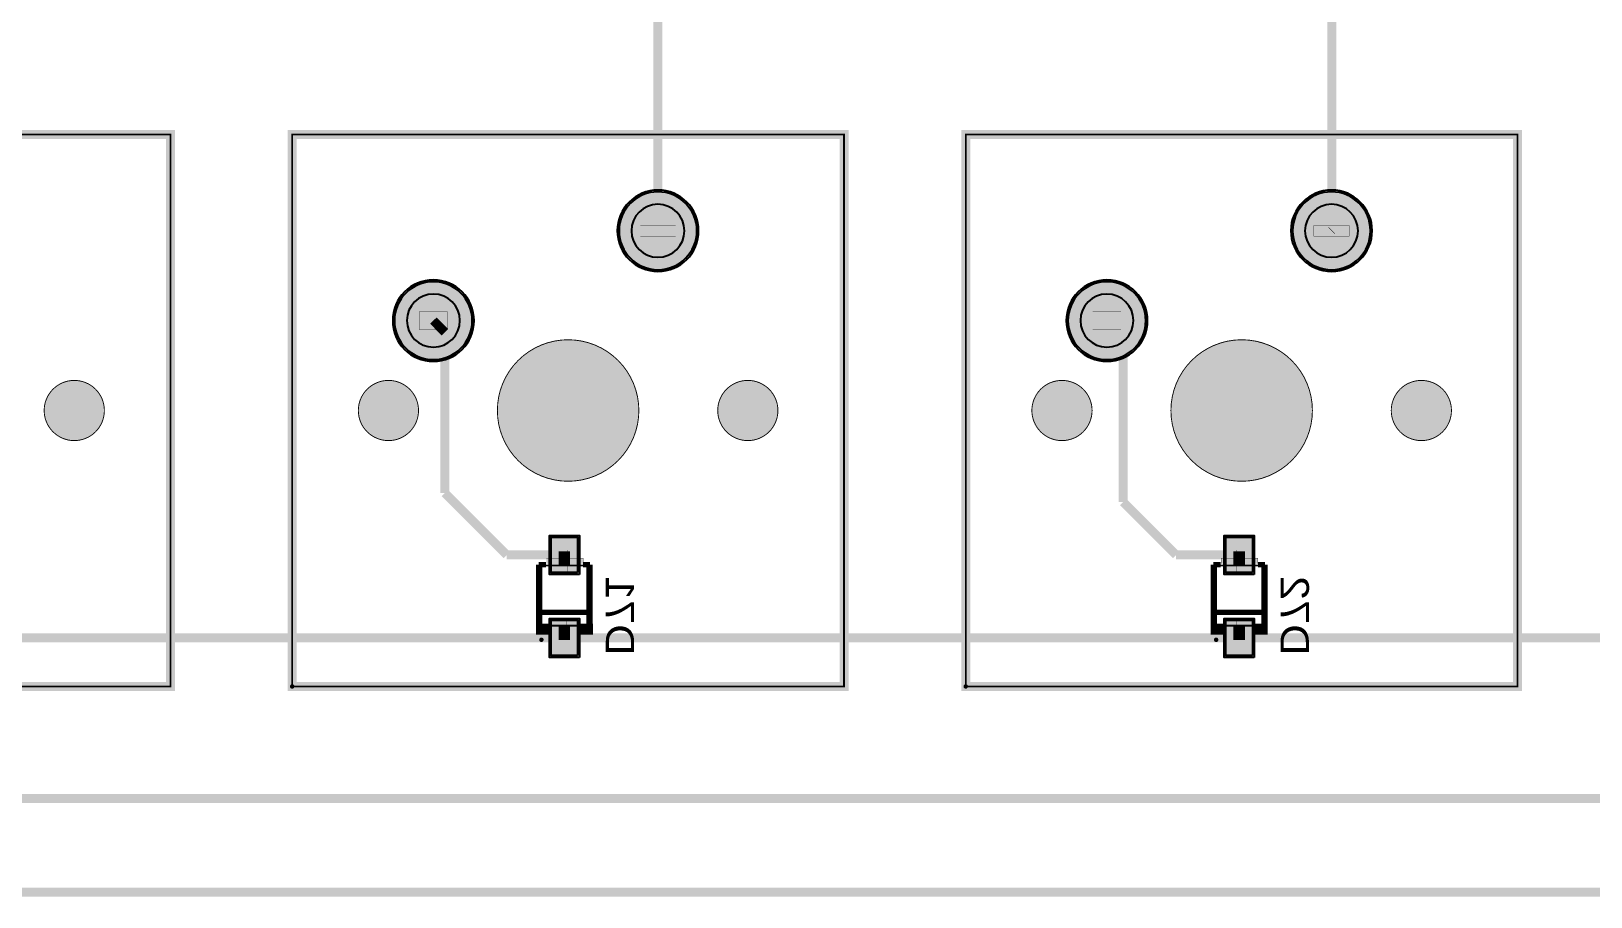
# Model space of a CAD drawing. Header units: millimetres. Extents: x 0 to 199, y -7 to 103.
# Drawn here: x 131.69 to 175.78, y -0.11 to 24.36 of the extents above; entities that cross this region are included whole.
import ezdxf
from ezdxf.enums import TextEntityAlignment as Align

# ---------------------------------------------------------------- set-up
doc = ezdxf.new("R2010")
doc.units = ezdxf.units.MM
doc.header["$MEASUREMENT"] = 0
for name, color, linetype, true_color in [('Board-Outline-Layer', 7, 'Continuous', 0xff00ff), ('Bottom-Layer', 7, 'Continuous', 0x0000ff), ('Bottom-Paste-Mask-Layer', 7, 'Continuous', 0x800000), ('Bottom-Silkscreen-Layer', 7, 'Continuous', 0x66cc33), ('Bottom-Solder-Mask-Layer', 7, 'Continuous', 0xaa00ff), ('Component-Marking-Layer', 7, 'Continuous', 0x66ffcc), ('Component-Shape-Layer', 7, 'Continuous', 0x00cccc), ('Document-Layer', 7, 'Continuous', 0xffffff), ('Hole-Layer', 7, 'Continuous', 0x222222), ('Multi-Layer', 7, 'Continuous', 0xc0c0c0), ('Pin-Floating-Layer', 7, 'Continuous', 0xff99ff), ('Pin-Soldering-Layer', 7, 'Continuous', 0xcc9999), ('Top-Layer', 7, 'Continuous', 0xff0000), ('Top-Paste-Mask-Layer', 7, 'Continuous', 0x808080), ('Top-Silkscreen-Layer', 7, 'Continuous', 0xffcc00), ('Top-Solder-Mask-Layer', 7, 'Continuous', 0x800080)]:
    doc.layers.add(name, color=color, linetype=linetype, true_color=true_color)
doc.styles.get("Standard").update_dxf_attribs({"font": 'arial.ttf'})

msp = doc.modelspace()

# ---------------------------------------------------------------- hatches: boundary and pattern name
at = {"layer": 'Bottom-Layer'}
for points in [[(148.307, 18.718, 1), (150.507, 18.718, 1)], [(167.348, 18.718, 1), (169.548, 18.718, 1)], [(141.957, 16.178, 1), (144.157, 16.178, 1)], [(160.998, 16.178, 1), (163.198, 16.178, 1)], [(147.136, 9.055), (146.386, 9.055), (146.386, 10.055), (147.136, 10.055)], [(166.212, 9.055), (165.462, 9.055), (165.462, 10.055), (166.212, 10.055)], [(147.136, 6.709), (146.386, 6.709), (146.386, 7.709), (147.136, 7.709)], [(166.212, 6.709), (165.462, 6.709), (165.462, 7.709), (166.212, 7.709)]]:
    msp.add_hatch(color=256, dxfattribs=at).paths.add_polyline_path(points)
at = {"layer": 'Bottom-Paste-Mask-Layer'}
for points in [[(148.307, 18.718, 1), (150.507, 18.718, 1)], [(167.348, 18.718, 1), (169.548, 18.718, 1)], [(141.957, 16.178, 1), (144.157, 16.178, 1)], [(160.998, 16.178, 1), (163.198, 16.178, 1)], [(147.136, 9.055), (146.386, 9.055), (146.386, 10.055), (147.136, 10.055)], [(166.212, 9.055), (165.462, 9.055), (165.462, 10.055), (166.212, 10.055)], [(147.136, 6.709), (146.386, 6.709), (146.386, 7.709), (147.136, 7.709)], [(166.212, 6.709), (165.462, 6.709), (165.462, 7.709), (166.212, 7.709)]]:
    msp.add_hatch(color=256, dxfattribs=at).paths.add_polyline_path(points)
at = {"layer": 'Bottom-Silkscreen-Layer'}
for points in [[(145.959, 7.607), (146.311, 7.607), (146.311, 7.302), (145.959, 7.302)], [(145.959, 7.607), (146.311, 7.607), (146.311, 7.302), (145.959, 7.302)], [(147.564, 7.607), (147.564, 7.302), (147.212, 7.302), (147.212, 7.607)], [(147.564, 7.607), (147.564, 7.302), (147.212, 7.302), (147.212, 7.607)], [(165.035, 7.607), (165.387, 7.607), (165.387, 7.302), (165.035, 7.302)], [(165.035, 7.607), (165.387, 7.607), (165.387, 7.302), (165.035, 7.302)], [(166.639, 7.607), (166.639, 7.302), (166.287, 7.302), (166.287, 7.607)], [(166.639, 7.607), (166.639, 7.302), (166.287, 7.302), (166.287, 7.607)]]:
    msp.add_hatch(color=256, dxfattribs=at).paths.add_polyline_path(points)
at = {"layer": 'Bottom-Solder-Mask-Layer'}
for points in [[(148.257, 18.718, 1), (150.557, 18.718, 1)], [(167.298, 18.718, 1), (169.598, 18.718, 1)], [(141.907, 16.178, 1), (144.207, 16.178, 1)], [(160.948, 16.178, 1), (163.248, 16.178, 1)], [(147.187, 9.004), (146.336, 9.004), (146.336, 10.105), (147.187, 10.105)], [(166.263, 9.004), (165.411, 9.004), (165.411, 10.105), (166.263, 10.105)], [(147.187, 6.659), (146.336, 6.659), (146.336, 7.76), (147.187, 7.76)], [(166.263, 6.659), (165.411, 6.659), (165.411, 7.76), (166.263, 7.76)]]:
    msp.add_hatch(color=256, dxfattribs=at).paths.add_polyline_path(points)
at = {"layer": 'Component-Marking-Layer'}
for points in [[(146.052, 7.157, 1), (146.171, 7.157, 1)], [(146.052, 7.157, 1), (146.171, 7.157, 1)], [(165.127, 7.157, 1), (165.247, 7.157, 1)], [(165.127, 7.157, 1), (165.247, 7.157, 1)], [(139.007, 5.838, 1), (139.127, 5.838, 1)], [(139.007, 5.838, 1), (139.127, 5.838, 1)], [(158.048, 5.838, 1), (158.168, 5.838, 1)], [(158.048, 5.838, 1), (158.168, 5.838, 1)]]:
    msp.add_hatch(color=256, dxfattribs=at).paths.add_polyline_path(points)
at = {"layer": 'Document-Layer'}
for points in [[(147.291, 9.465), (147.291, 9.309), (146.252, 9.309), (146.252, 9.465)], [(147.291, 9.465), (147.291, 9.309), (146.252, 9.309), (146.252, 9.465)], [(146.851, 9.697), (146.851, 9.073), (146.695, 9.073), (146.695, 9.697)], [(146.851, 9.697), (146.851, 9.073), (146.695, 9.073), (146.695, 9.697)], [(166.367, 9.465), (166.367, 9.309), (165.327, 9.309), (165.327, 9.465)], [(166.367, 9.465), (166.367, 9.309), (165.327, 9.309), (165.327, 9.465)], [(165.927, 9.697), (165.927, 9.073), (165.771, 9.073), (165.771, 9.697)], [(165.927, 9.697), (165.927, 9.073), (165.771, 9.073), (165.771, 9.697)], [(146.831, 7.157), (146.675, 7.157), (146.675, 7.781), (146.831, 7.781)], [(146.831, 7.157), (146.675, 7.157), (146.675, 7.781), (146.831, 7.781)], [(165.907, 7.157), (165.751, 7.157), (165.751, 7.781), (165.907, 7.781)], [(165.907, 7.157), (165.751, 7.157), (165.751, 7.781), (165.907, 7.781)]]:
    msp.add_hatch(color=256, dxfattribs=at).paths.add_polyline_path(points)
at = {"layer": 'Hole-Layer'}
for points in [[(148.657, 18.718, 1), (150.157, 18.718, 1)], [(167.698, 18.718, 1), (169.198, 18.718, 1)], [(142.307, 16.178, 1), (143.807, 16.178, 1)], [(161.348, 16.178, 1), (162.848, 16.178, 1)]]:
    msp.add_hatch(color=256, dxfattribs=at).paths.add_polyline_path(points)
at = {"layer": 'Multi-Layer'}
for points in [[(148.307, 18.718, 1), (150.507, 18.718, 1)], [(148.307, 18.718, 1), (150.507, 18.718, 1)], [(148.307, 18.718, 1), (150.507, 18.718, 1)], [(167.348, 18.718, 1), (169.548, 18.718, 1)], [(167.348, 18.718, 1), (169.548, 18.718, 1)], [(167.348, 18.718, 1), (169.548, 18.718, 1)], [(141.957, 16.178, 1), (144.157, 16.178, 1)], [(141.957, 16.178, 1), (144.157, 16.178, 1)], [(141.957, 16.178, 1), (144.157, 16.178, 1)], [(160.998, 16.178, 1), (163.198, 16.178, 1)], [(160.998, 16.178, 1), (163.198, 16.178, 1)], [(160.998, 16.178, 1), (163.198, 16.178, 1)], [(144.867, 13.638, 1), (148.867, 13.638, 1)], [(144.867, 13.638, 1), (148.867, 13.638, 1)], [(163.908, 13.638, 1), (167.908, 13.638, 1)], [(163.908, 13.638, 1), (167.908, 13.638, 1)], [(132.055, 13.638, 1), (133.757, 13.638, 1)], [(132.055, 13.638, 1), (133.757, 13.638, 1)], [(140.936, 13.638, 1), (142.638, 13.638, 1)], [(140.936, 13.638, 1), (142.638, 13.638, 1)], [(151.096, 13.638, 1), (152.798, 13.638, 1)], [(151.096, 13.638, 1), (152.798, 13.638, 1)], [(159.977, 13.638, 1), (161.679, 13.638, 1)], [(159.977, 13.638, 1), (161.679, 13.638, 1)], [(170.137, 13.638, 1), (171.839, 13.638, 1)], [(170.137, 13.638, 1), (171.839, 13.638, 1)]]:
    msp.add_hatch(color=256, dxfattribs=at).paths.add_polyline_path(points)
at = {"layer": 'Pin-Floating-Layer'}
for points in [[(146.921, 9.367), (146.921, 9.247), (146.601, 9.247), (146.601, 9.367)], [(146.921, 9.367), (146.921, 9.247), (146.601, 9.247), (146.601, 9.367)], [(165.997, 9.367), (165.997, 9.247), (165.677, 9.247), (165.677, 9.367)], [(165.997, 9.367), (165.997, 9.247), (165.677, 9.247), (165.677, 9.367)], [(146.921, 7.567), (146.921, 7.447), (146.601, 7.447), (146.601, 7.567)], [(146.921, 7.567), (146.921, 7.447), (146.601, 7.447), (146.601, 7.567)], [(165.997, 7.567), (165.997, 7.447), (165.677, 7.447), (165.677, 7.567)], [(165.997, 7.567), (165.997, 7.447), (165.677, 7.447), (165.677, 7.567)]]:
    msp.add_hatch(color=256, dxfattribs=at).paths.add_polyline_path(points)
at = {"layer": 'Pin-Soldering-Layer'}
for points in [[(148.907, 18.868), (149.907, 18.868), (149.907, 18.568), (148.907, 18.568)], [(148.907, 18.868), (149.907, 18.868), (149.907, 18.568), (148.907, 18.568)], [(167.948, 18.868), (168.948, 18.868), (168.948, 18.568), (167.948, 18.568)], [(167.948, 18.868), (168.948, 18.868), (168.948, 18.568), (167.948, 18.568)], [(142.657, 16.428), (143.457, 16.428), (143.457, 15.928), (142.657, 15.928)], [(142.657, 16.428), (143.457, 16.428), (143.457, 15.928), (142.657, 15.928)], [(161.698, 16.428), (162.498, 16.428), (162.498, 15.928), (161.698, 15.928)], [(161.698, 16.428), (162.498, 16.428), (162.498, 15.928), (161.698, 15.928)], [(146.921, 9.657), (146.921, 9.357), (146.601, 9.357), (146.601, 9.657)], [(146.921, 9.657), (146.921, 9.357), (146.601, 9.357), (146.601, 9.657)], [(165.997, 9.657), (165.997, 9.357), (165.677, 9.357), (165.677, 9.657)], [(165.997, 9.657), (165.997, 9.357), (165.677, 9.357), (165.677, 9.657)], [(146.921, 7.457), (146.921, 7.157), (146.601, 7.157), (146.601, 7.457)], [(146.921, 7.457), (146.921, 7.157), (146.601, 7.157), (146.601, 7.457)], [(165.997, 7.457), (165.997, 7.157), (165.677, 7.157), (165.677, 7.457)], [(165.997, 7.457), (165.997, 7.157), (165.677, 7.157), (165.677, 7.457)]]:
    msp.add_hatch(color=256, dxfattribs=at).paths.add_polyline_path(points)
at = {"layer": 'Top-Layer'}
for points in [[(148.307, 18.718, 1), (150.507, 18.718, 1)], [(167.348, 18.718, 1), (169.548, 18.718, 1)], [(141.957, 16.178, 1), (144.157, 16.178, 1)], [(160.998, 16.178, 1), (163.198, 16.178, 1)]]:
    msp.add_hatch(color=256, dxfattribs=at).paths.add_polyline_path(points)
at = {"layer": 'Top-Paste-Mask-Layer'}
for points in [[(148.307, 18.718, 1), (150.507, 18.718, 1)], [(167.348, 18.718, 1), (169.548, 18.718, 1)], [(141.957, 16.178, 1), (144.157, 16.178, 1)], [(160.998, 16.178, 1), (163.198, 16.178, 1)]]:
    msp.add_hatch(color=256, dxfattribs=at).paths.add_polyline_path(points)
at = {"layer": 'Top-Solder-Mask-Layer'}
for points in [[(148.257, 18.718, 1), (150.557, 18.718, 1)], [(167.298, 18.718, 1), (169.598, 18.718, 1)], [(141.907, 16.178, 1), (144.207, 16.178, 1)], [(160.948, 16.178, 1), (163.248, 16.178, 1)]]:
    msp.add_hatch(color=256, dxfattribs=at).paths.add_polyline_path(points)

# ---------------------------------------------------------------- linework, layer by layer
at = {"layer": 'Board-Outline-Layer', "const_width": 0.254}
msp.add_lwpolyline([(-0.032, 3.019), (-0.032, 100.367, -0.414), (2.968, 103.367), (195.568, 103.367), (195.568, 103.367, -0.414), (198.568, 100.367), (198.568, 100.367), (198.568, 3.019), (198.568, 3.019, -0.414), (195.568, 0.019), (195.568, 0.019), (2.968, 0.019, -0.414)], format="xyb", close=True, dxfattribs=at)
at = {"layer": 'Bottom-Layer'}
for points in [[(148.307, 18.718, 1), (150.507, 18.718), (150.507, 18.718, 1), (148.307, 18.718)], [(167.348, 18.718, 1), (169.548, 18.718), (169.548, 18.718, 1), (167.348, 18.718)], [(141.957, 16.178, 1), (144.157, 16.178), (144.157, 16.178, 1), (141.957, 16.178)], [(160.998, 16.178, 1), (163.198, 16.178), (163.198, 16.178, 1), (160.998, 16.178)]]:
    msp.add_lwpolyline(points, format="xyb", dxfattribs=at)
at = {"layer": 'Bottom-Layer', "const_width": 0.254}
for points in [[(143.057, 16.178), (143.383, 15.851)], [(143.383, 15.851), (143.383, 11.303)], [(162.098, 16.178), (162.56, 15.716)], [(162.56, 15.716), (162.56, 11.049)], [(143.383, 11.303), (145.132, 9.555)], [(162.56, 11.049), (164.055, 9.555)], [(145.132, 9.555), (146.761, 9.555)], [(164.055, 9.555), (165.837, 9.555)], [(127.686, 7.209), (146.761, 7.209)], [(146.761, 7.209), (165.837, 7.209)], [(165.837, 7.209), (184.912, 7.209)]]:
    msp.add_lwpolyline(points, dxfattribs=at)
at = {"layer": 'Bottom-Layer'}
for points in [[(147.136, 9.055), (146.386, 9.055), (146.386, 10.055), (147.136, 10.055)], [(166.212, 9.055), (165.462, 9.055), (165.462, 10.055), (166.212, 10.055)], [(147.136, 6.709), (146.386, 6.709), (146.386, 7.709), (147.136, 7.709)], [(166.212, 6.709), (165.462, 6.709), (165.462, 7.709), (166.212, 7.709)]]:
    msp.add_lwpolyline(points, close=True, dxfattribs=at)
at = {"layer": 'Bottom-Paste-Mask-Layer'}
for points in [[(148.307, 18.718, 1), (150.507, 18.718), (150.507, 18.718, 1), (148.307, 18.718)], [(167.348, 18.718, 1), (169.548, 18.718), (169.548, 18.718, 1), (167.348, 18.718)], [(141.957, 16.178, 1), (144.157, 16.178), (144.157, 16.178, 1), (141.957, 16.178)], [(160.998, 16.178, 1), (163.198, 16.178), (163.198, 16.178, 1), (160.998, 16.178)]]:
    msp.add_lwpolyline(points, format="xyb", dxfattribs=at)
for points in [[(147.136, 9.055), (146.386, 9.055), (146.386, 10.055), (147.136, 10.055)], [(166.212, 9.055), (165.462, 9.055), (165.462, 10.055), (166.212, 10.055)], [(147.136, 6.709), (146.386, 6.709), (146.386, 7.709), (147.136, 7.709)], [(166.212, 6.709), (165.462, 6.709), (165.462, 7.709), (166.212, 7.709)]]:
    msp.add_lwpolyline(points, close=True, dxfattribs=at)
at = {"layer": 'Bottom-Silkscreen-Layer', "const_width": 0.152}
for points in [[(146.035, 9.283), (146.242, 9.283)], [(146.035, 7.531), (146.035, 9.283)], [(146.035, 9.283), (146.242, 9.283)], [(146.035, 7.531), (146.035, 9.283)], [(147.488, 9.283), (147.291, 9.283)], [(147.488, 9.283), (147.291, 9.283)], [(147.488, 7.531), (147.488, 9.283)], [(147.488, 7.531), (147.488, 9.283)], [(165.111, 9.283), (165.317, 9.283)], [(165.111, 7.531), (165.111, 9.283)], [(165.111, 9.283), (165.317, 9.283)], [(165.111, 7.531), (165.111, 9.283)], [(166.563, 9.283), (166.367, 9.283)], [(166.563, 9.283), (166.367, 9.283)], [(166.563, 7.531), (166.563, 9.283)], [(166.563, 7.531), (166.563, 9.283)], [(147.488, 7.935), (146.035, 7.935)], [(147.488, 7.935), (146.035, 7.935)], [(166.563, 7.935), (165.111, 7.935)], [(166.563, 7.935), (165.111, 7.935)]]:
    msp.add_lwpolyline(points, dxfattribs=at)
at = {"layer": 'Bottom-Silkscreen-Layer', "const_width": 0.00508}
for points in [[(145.959, 7.607), (146.311, 7.607), (146.311, 7.302), (145.959, 7.302)], [(145.959, 7.607), (146.311, 7.607), (146.311, 7.302), (145.959, 7.302)], [(147.564, 7.607), (147.564, 7.302), (147.212, 7.302), (147.212, 7.607)], [(147.564, 7.607), (147.564, 7.302), (147.212, 7.302), (147.212, 7.607)], [(165.035, 7.607), (165.387, 7.607), (165.387, 7.302), (165.035, 7.302)], [(165.035, 7.607), (165.387, 7.607), (165.387, 7.302), (165.035, 7.302)], [(166.639, 7.607), (166.639, 7.302), (166.287, 7.302), (166.287, 7.607)], [(166.639, 7.607), (166.639, 7.302), (166.287, 7.302), (166.287, 7.607)]]:
    msp.add_lwpolyline(points, close=True, dxfattribs=at)
at = {"layer": 'Bottom-Solder-Mask-Layer'}
for points in [[(148.257, 18.718, 1), (150.557, 18.718, 1)], [(167.298, 18.718, 1), (169.598, 18.718, 1)], [(141.907, 16.178, 1), (144.207, 16.178, 1)], [(160.948, 16.178, 1), (163.248, 16.178, 1)]]:
    msp.add_lwpolyline(points, format="xyb", close=True, dxfattribs=at)
for points in [[(147.187, 9.004), (146.336, 9.004), (146.336, 10.105), (147.187, 10.105)], [(166.263, 9.004), (165.411, 9.004), (165.411, 10.105), (166.263, 10.105)], [(147.187, 6.659), (146.336, 6.659), (146.336, 7.76), (147.187, 7.76)], [(166.263, 6.659), (165.411, 6.659), (165.411, 7.76), (166.263, 7.76)]]:
    msp.add_lwpolyline(points, close=True, dxfattribs=at)
at = {"layer": 'Component-Marking-Layer', "const_width": 0.00508}
for points in [[(146.052, 7.157, 1), (146.171, 7.157), (146.171, 7.157, 1), (146.052, 7.157)], [(146.052, 7.157, 1), (146.171, 7.157), (146.171, 7.157, 1), (146.052, 7.157)], [(165.127, 7.157, 1), (165.247, 7.157), (165.247, 7.157, 1), (165.127, 7.157)], [(165.127, 7.157, 1), (165.247, 7.157), (165.247, 7.157, 1), (165.127, 7.157)], [(139.007, 5.838, 1), (139.127, 5.838), (139.127, 5.838, 1), (139.007, 5.838)], [(139.007, 5.838, 1), (139.127, 5.838), (139.127, 5.838, 1), (139.007, 5.838)], [(158.048, 5.838, 1), (158.168, 5.838), (158.168, 5.838, 1), (158.048, 5.838)], [(158.048, 5.838, 1), (158.168, 5.838), (158.168, 5.838, 1), (158.048, 5.838)]]:
    msp.add_lwpolyline(points, format="xyb", dxfattribs=at)
at = {"layer": 'Component-Shape-Layer', "const_width": 0.0508}
for points in [[(120.026, 5.838), (120.026, 21.438), (135.626, 21.438), (135.626, 5.838)], [(120.026, 5.838), (120.026, 21.438), (135.626, 21.438), (135.626, 5.838)], [(139.067, 5.838), (139.067, 21.438), (154.667, 21.438), (154.667, 5.838)], [(139.067, 5.838), (139.067, 21.438), (154.667, 21.438), (154.667, 5.838)], [(158.108, 5.838), (158.108, 21.438), (173.708, 21.438), (173.708, 5.838)], [(158.108, 5.838), (158.108, 21.438), (173.708, 21.438), (173.708, 5.838)], [(147.411, 9.257), (147.411, 7.557), (146.111, 7.557), (146.111, 9.257)], [(147.411, 9.257), (147.411, 7.557), (146.111, 7.557), (146.111, 9.257)], [(166.487, 9.257), (166.487, 7.557), (165.187, 7.557), (165.187, 9.257)], [(166.487, 9.257), (166.487, 7.557), (165.187, 7.557), (165.187, 9.257)]]:
    msp.add_lwpolyline(points, close=True, dxfattribs=at)
at = {"layer": 'Document-Layer'}
for points, const_width in [([(145.917, 13.638, 1), (147.817, 13.638, 1)], 1.9), ([(145.917, 13.638, 1), (147.817, 13.638, 1)], 1.9), ([(164.958, 13.638, 1), (166.858, 13.638, 1)], 1.9), ([(164.958, 13.638, 1), (166.858, 13.638, 1)], 1.9), ([(132.506, 13.638, 1), (133.306, 13.638, 1)], 0.8), ([(132.506, 13.638, 1), (133.306, 13.638, 1)], 0.8), ([(141.387, 13.638, 1), (142.187, 13.638, 1)], 0.8), ([(141.387, 13.638, 1), (142.187, 13.638, 1)], 0.8), ([(151.547, 13.638, 1), (152.347, 13.638, 1)], 0.8), ([(151.547, 13.638, 1), (152.347, 13.638, 1)], 0.8), ([(160.428, 13.638, 1), (161.228, 13.638, 1)], 0.8), ([(160.428, 13.638, 1), (161.228, 13.638, 1)], 0.8), ([(170.588, 13.638, 1), (171.388, 13.638, 1)], 0.8), ([(170.588, 13.638, 1), (171.388, 13.638, 1)], 0.8)]:
    msp.add_lwpolyline(points, format="xyb", close=True, dxfattribs=dict(at, const_width=const_width))
at = {"layer": 'Document-Layer', "const_width": 0.00508}
for points in [[(147.291, 9.465), (147.291, 9.309), (146.252, 9.309), (146.252, 9.465)], [(147.291, 9.465), (147.291, 9.309), (146.252, 9.309), (146.252, 9.465)], [(146.851, 9.697), (146.851, 9.073), (146.695, 9.073), (146.695, 9.697)], [(146.851, 9.697), (146.851, 9.073), (146.695, 9.073), (146.695, 9.697)], [(166.367, 9.465), (166.367, 9.309), (165.327, 9.309), (165.327, 9.465)], [(166.367, 9.465), (166.367, 9.309), (165.327, 9.309), (165.327, 9.465)], [(165.927, 9.697), (165.927, 9.073), (165.771, 9.073), (165.771, 9.697)], [(165.927, 9.697), (165.927, 9.073), (165.771, 9.073), (165.771, 9.697)], [(146.831, 7.157), (146.675, 7.157), (146.675, 7.781), (146.831, 7.781)], [(146.831, 7.157), (146.675, 7.157), (146.675, 7.781), (146.831, 7.781)], [(165.907, 7.157), (165.751, 7.157), (165.751, 7.781), (165.907, 7.781)], [(165.907, 7.157), (165.751, 7.157), (165.751, 7.781), (165.907, 7.781)]]:
    msp.add_lwpolyline(points, close=True, dxfattribs=at)
at = {"layer": 'Hole-Layer'}
for points in [[(148.657, 18.718, 1), (150.157, 18.718, 1)], [(167.698, 18.718, 1), (169.198, 18.718, 1)], [(142.307, 16.178, 1), (143.807, 16.178, 1)], [(161.348, 16.178, 1), (162.848, 16.178, 1)]]:
    msp.add_lwpolyline(points, format="xyb", close=True, dxfattribs=at)
at = {"layer": 'Multi-Layer'}
for points in [[(148.307, 18.718, 1), (150.507, 18.718), (150.507, 18.718, 1), (148.307, 18.718)], [(148.307, 18.718, 1), (150.507, 18.718), (150.507, 18.718, 1), (148.307, 18.718)], [(148.307, 18.718, 1), (150.507, 18.718), (150.507, 18.718, 1), (148.307, 18.718)], [(167.348, 18.718, 1), (169.548, 18.718), (169.548, 18.718, 1), (167.348, 18.718)], [(167.348, 18.718, 1), (169.548, 18.718), (169.548, 18.718, 1), (167.348, 18.718)], [(167.348, 18.718, 1), (169.548, 18.718), (169.548, 18.718, 1), (167.348, 18.718)], [(141.957, 16.178, 1), (144.157, 16.178), (144.157, 16.178, 1), (141.957, 16.178)], [(141.957, 16.178, 1), (144.157, 16.178), (144.157, 16.178, 1), (141.957, 16.178)], [(141.957, 16.178, 1), (144.157, 16.178), (144.157, 16.178, 1), (141.957, 16.178)], [(160.998, 16.178, 1), (163.198, 16.178), (163.198, 16.178, 1), (160.998, 16.178)], [(160.998, 16.178, 1), (163.198, 16.178), (163.198, 16.178, 1), (160.998, 16.178)], [(160.998, 16.178, 1), (163.198, 16.178), (163.198, 16.178, 1), (160.998, 16.178)]]:
    msp.add_lwpolyline(points, format="xyb", dxfattribs=at)
at = {"layer": 'Multi-Layer', "const_width": 0.0254}
for points in [[(144.867, 13.638, 1), (148.867, 13.638, 1)], [(144.867, 13.638, 1), (148.867, 13.638, 1)], [(163.908, 13.638, 1), (167.908, 13.638, 1)], [(163.908, 13.638, 1), (167.908, 13.638, 1)], [(132.055, 13.638, 1), (133.757, 13.638, 1)], [(132.055, 13.638, 1), (133.757, 13.638, 1)], [(140.936, 13.638, 1), (142.638, 13.638, 1)], [(140.936, 13.638, 1), (142.638, 13.638, 1)], [(151.096, 13.638, 1), (152.798, 13.638, 1)], [(151.096, 13.638, 1), (152.798, 13.638, 1)], [(159.977, 13.638, 1), (161.679, 13.638, 1)], [(159.977, 13.638, 1), (161.679, 13.638, 1)], [(170.137, 13.638, 1), (171.839, 13.638, 1)], [(170.137, 13.638, 1), (171.839, 13.638, 1)]]:
    msp.add_lwpolyline(points, format="xyb", close=True, dxfattribs=at)
at = {"layer": 'Pin-Floating-Layer', "const_width": 0.00508}
for points in [[(146.921, 9.367), (146.921, 9.247), (146.601, 9.247), (146.601, 9.367)], [(146.921, 9.367), (146.921, 9.247), (146.601, 9.247), (146.601, 9.367)], [(165.997, 9.367), (165.997, 9.247), (165.677, 9.247), (165.677, 9.367)], [(165.997, 9.367), (165.997, 9.247), (165.677, 9.247), (165.677, 9.367)], [(146.921, 7.567), (146.921, 7.447), (146.601, 7.447), (146.601, 7.567)], [(146.921, 7.567), (146.921, 7.447), (146.601, 7.447), (146.601, 7.567)], [(165.997, 7.567), (165.997, 7.447), (165.677, 7.447), (165.677, 7.567)], [(165.997, 7.567), (165.997, 7.447), (165.677, 7.447), (165.677, 7.567)]]:
    msp.add_lwpolyline(points, close=True, dxfattribs=at)
at = {"layer": 'Pin-Soldering-Layer', "const_width": 0.00508}
for points in [[(148.907, 18.868), (149.907, 18.868), (149.907, 18.568), (148.907, 18.568)], [(148.907, 18.868), (149.907, 18.868), (149.907, 18.568), (148.907, 18.568)], [(167.948, 18.868), (168.948, 18.868), (168.948, 18.568), (167.948, 18.568)], [(167.948, 18.868), (168.948, 18.868), (168.948, 18.568), (167.948, 18.568)], [(142.657, 16.428), (143.457, 16.428), (143.457, 15.928), (142.657, 15.928)], [(142.657, 16.428), (143.457, 16.428), (143.457, 15.928), (142.657, 15.928)], [(161.698, 16.428), (162.498, 16.428), (162.498, 15.928), (161.698, 15.928)], [(161.698, 16.428), (162.498, 16.428), (162.498, 15.928), (161.698, 15.928)], [(146.921, 9.657), (146.921, 9.357), (146.601, 9.357), (146.601, 9.657)], [(146.921, 9.657), (146.921, 9.357), (146.601, 9.357), (146.601, 9.657)], [(165.997, 9.657), (165.997, 9.357), (165.677, 9.357), (165.677, 9.657)], [(165.997, 9.657), (165.997, 9.357), (165.677, 9.357), (165.677, 9.657)], [(146.921, 7.457), (146.921, 7.157), (146.601, 7.157), (146.601, 7.457)], [(146.921, 7.457), (146.921, 7.157), (146.601, 7.157), (146.601, 7.457)], [(165.997, 7.457), (165.997, 7.157), (165.677, 7.157), (165.677, 7.457)], [(165.997, 7.457), (165.997, 7.157), (165.677, 7.157), (165.677, 7.457)]]:
    msp.add_lwpolyline(points, close=True, dxfattribs=at)
at = {"layer": 'Top-Layer', "const_width": 0.254}
for points in [[(168.46, 37.747), (168.46, 18.73)], [(149.407, 30.65), (149.407, 18.718)], [(168.46, 18.73), (168.448, 18.718)], [(184.023, 2.667), (9.144, 2.667)]]:
    msp.add_lwpolyline(points, dxfattribs=at)
at = {"layer": 'Top-Layer'}
for points in [[(148.307, 18.718, 1), (150.507, 18.718), (150.507, 18.718, 1), (148.307, 18.718)], [(167.348, 18.718, 1), (169.548, 18.718), (169.548, 18.718, 1), (167.348, 18.718)], [(141.957, 16.178, 1), (144.157, 16.178), (144.157, 16.178, 1), (141.957, 16.178)], [(160.998, 16.178, 1), (163.198, 16.178), (163.198, 16.178, 1), (160.998, 16.178)]]:
    msp.add_lwpolyline(points, format="xyb", dxfattribs=at)
at = {"layer": 'Top-Paste-Mask-Layer'}
for points in [[(148.307, 18.718, 1), (150.507, 18.718), (150.507, 18.718, 1), (148.307, 18.718)], [(167.348, 18.718, 1), (169.548, 18.718), (169.548, 18.718, 1), (167.348, 18.718)], [(141.957, 16.178, 1), (144.157, 16.178), (144.157, 16.178, 1), (141.957, 16.178)], [(160.998, 16.178, 1), (163.198, 16.178), (163.198, 16.178, 1), (160.998, 16.178)]]:
    msp.add_lwpolyline(points, format="xyb", dxfattribs=at)
at = {"layer": 'Top-Silkscreen-Layer', "const_width": 0.254}
for points in [[(120.026, 21.438), (135.626, 21.438), (135.626, 5.838), (120.026, 5.838)], [(120.026, 21.438), (135.626, 21.438), (135.626, 5.838), (120.026, 5.838)], [(139.067, 21.438), (154.667, 21.438), (154.667, 5.838), (139.067, 5.838)], [(139.067, 21.438), (154.667, 21.438), (154.667, 5.838), (139.067, 5.838)], [(158.108, 21.438), (173.708, 21.438), (173.708, 5.838), (158.108, 5.838)], [(158.108, 21.438), (173.708, 21.438), (173.708, 5.838), (158.108, 5.838)]]:
    msp.add_lwpolyline(points, close=True, dxfattribs=at)
at = {"layer": 'Top-Solder-Mask-Layer'}
for points in [[(148.257, 18.718, 1), (150.557, 18.718, 1)], [(167.298, 18.718, 1), (169.598, 18.718, 1)], [(141.907, 16.178, 1), (144.207, 16.178, 1)], [(160.948, 16.178, 1), (163.248, 16.178, 1)]]:
    msp.add_lwpolyline(points, format="xyb", close=True, dxfattribs=at)

# ---------------------------------------------------------------- texts
at = {"layer": 'Bottom-Silkscreen-Layer', "text_generation_flag": 2, "width": 1.1}
for s, p in [('D71', (147.693, 6.709)), ('D72', (166.769, 6.709))]:
    msp.add_text(s, height=0.8001, rotation=-90, dxfattribs=at).set_placement(p, align=Align.BOTTOM_LEFT)

doc.saveas('drawing.dxf')
